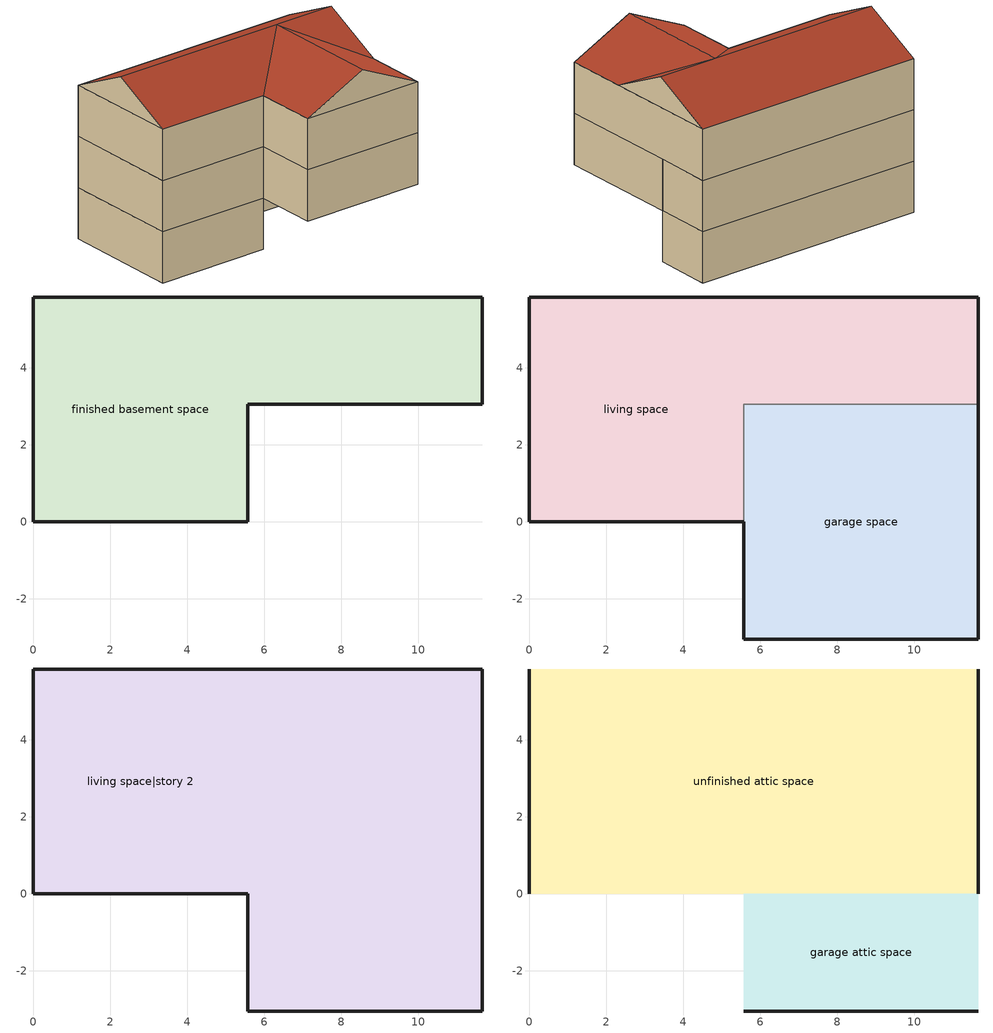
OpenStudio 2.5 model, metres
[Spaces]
finished basement space
 floor ground: 0,0 0,5.84 11.67,5.84 11.67,3.05 5.58,3.05 5.58,0 z-2.44
 wall ground: 0,5.84 0,0 5.58,0 5.58,3.05 11.67,3.05 11.67,5.84 0,5.84 z-2.44:0
garage space
 floor ground: 5.58,-3.05 5.58,3.05 11.67,3.05 11.67,-3.05 z0
 wall outside: 5.58,0 5.58,-3.05 11.67,-3.05 11.67,3.05 z0:2.44
 wall to living space: 11.67,3.05 5.58,3.05 5.58,0 z0:2.44
living space
 floor to finished basement space: 0,0 0,5.84 11.67,5.84 11.67,3.05 5.58,3.05 5.58,0 z0
 wall outside: 11.67,3.05 11.67,5.84 0,5.84 0,0 5.58,0 z0:2.44
living space|story 2
 floor to garage space: 11.67,3.05 11.67,-3.05 5.58,-3.05 5.58,3.05 z2.44
 floor to living space: 11.67,5.84 11.67,3.05 5.58,3.05 5.58,0 0,0 0,5.84 z2.44
 wall outside: 0,5.84 0,0 5.58,0 5.58,-3.05 11.67,-3.05 11.67,5.84 0,5.84 z2.44:4.88
unfinished attic space
 floor to living space|story 2: 11.67,5.84 11.67,0 0,0 0,5.84 z4.88
 wall outside: 0,2.92,6.34 0,5.84,4.88 0,0,4.88; 11.67,2.92,6.34 11.67,0,4.88 11.67,5.84,4.88
 roof outside: 0,2.92,6.34 11.67,2.92,6.34 11.67,5.84,4.88 0,5.84,4.88; 0,2.92,6.34 0,0,4.88 5.58,0,4.88 8.62,2.9,6.33 11.67,0,4.88 11.67,2.92,6.34
garage attic space
 floor to living space|story 2: 5.58,-3.05 5.58,0 11.67,0 11.67,-3.05 z4.88
 wall outside: 5.58,-3.05,4.88 11.67,-3.05,4.88 8.62,-3.05,6.33
 roof outside: 5.58,0,4.88 5.58,-3.05,4.88 8.62,-3.05,6.33 8.62,2.9,6.33; 11.67,0,4.88 8.62,2.9,6.33 8.62,-3.05,6.33 11.67,-3.05,4.88
[Building]
Building: Standards Number of Stories=3; Standards Number of Above Ground Stories=2; Standards Building Type=singlefamilydetached; Standards Number of Living Units=1
[ThermalZone] Use Ideal Air Loads=No
living zone; garage zone; unfinished attic zone; finished basement zone
[Sizing:Zone] Zone Cooling Design Supply Air Temperature Input Method=SupplyAirTemperature; Zone Cooling Design Supply Air Temperature {C}=14; Zone Cooling Design Supply Air Temperature Difference {deltaC}=11.11; Zone Heating Design Supply Air Temperature Input Method=SupplyAirTemperature; Zone Heating Design Supply Air Temperature {C}=40; Zone Heating Design Supply Air Temperature Difference {deltaC}=11.11; Zone Cooling Design Supply Air Humidity Ratio {kg-H2O/kg-air}=0.0085; Zone Heating Design Supply Air Humidity Ratio {kg-H2O/kg-air}=0.008; Cooling Design Air Flow Method=DesignDay; Heating Design Air Flow Method=DesignDay; Account for Dedicated Outdoor Air System=No; Dedicated Outdoor Air System Control Strategy=NeutralSupplyAir; Dedicated Outdoor Air Low Setpoint Temperature for Design {C}=autosize; Dedicated Outdoor Air High Setpoint Temperature for Design {C}=autosize
living zone; garage zone; unfinished attic zone; finished basement zone
[Space]
Name | Space Type | Thermal Zone | Building Unit
garage space | Space Type 1 | garage zone
living space; living space|story 2 | Space Type 2 | living zone | unit 1
unfinished attic space; garage attic space | Space Type 3 | unfinished attic zone
finished basement space | Space Type 4 | finished basement zone | unit 1
[SpaceType]
Name | Standards Space Type
Space Type 1 | garage
Space Type 2 | living
Space Type 3 | unfinished attic
Space Type 4 | finished basement
[BuildingUnit]
unit 1: Building Unit Type=Residential
[ElectricEquipment:Definition]
residential range electric ignition: Design Level Calculation Method=EquipmentLevel; Design Level {W}=35.9069; Fraction Latent=0.3; Fraction Radiant=0.24; Fraction Lost=0.3
[ElectricEquipment]
residential range electric ignition: Electric Equipment Definition=residential range electric ignition; Space or SpaceType=living space|story 2; Schedule=residential range propane schedule
[OtherEquipment:Definition]
residential range propane: Design Level Calculation Method=EquipmentLevel; Design Level {W}=375.952; Fraction Latent=0.2; Fraction Radiant=0.18; Fraction Lost=0.5
[OtherEquipment]
residential range propane: Other Equipment Definition=residential range propane; Space or SpaceType=living space|story 2; Schedule=residential range propane schedule; Fuel Type=PropaneGas
[Schedule:Ruleset]
residential range propane schedule: Default Day Schedule=Schedule Day 1
[Schedule:Day]
Schedule Day 1: 24, 0, 0
residential range propane schedule allday1; residential range propane schedule allday2; residential range propane schedule allday12: 1, 0, 0.0466667, 2, 0, 0.0466667, 3, 0, 0.0266667, 4, 0, 0.0266667, 5, 0, 0.0466667, 6, 0, 0.0733333, 7, 0, 0.166667, 8, 0, 0.28, 9, 0, 0.306667, 10, 0, 0.32, 11, 0, 0.28, 12, 0, 0.333333, 13, 0, 0.38, 14, 0, 0.306667, 15, 0, 0.38, 16, 0, 0.293333, 17, 0, 0.613333, 18, 0, 1, 19, 0, 0.78, 20, 0, 0.4, 21, 0, 0.233333, 22, 0, 0.166667, 23, 0, 0.106667, 24, 0, 0.0733333
residential range propane schedule allday3; residential range propane schedule allday5: 1, 0, 0.0421574, 2, 0, 0.0421574, 3, 0, 0.0240899, 4, 0, 0.0240899, 5, 0, 0.0421574, 6, 0, 0.0662473, 7, 0, 0.150562, 8, 0, 0.252944, 9, 0, 0.277034, 10, 0, 0.289079, 11, 0, 0.252944, 12, 0, 0.301124, 13, 0, 0.343282, 14, 0, 0.277034, 15, 0, 0.343282, 16, 0, 0.264989, 17, 0, 0.554069, 18, 0, 0.903373, 19, 0, 0.704631, 20, 0, 0.361349, 21, 0, 0.210787, 22, 0, 0.150562, 23, 0, 0.0963598, 24, 0, 0.0662473
residential range propane schedule allday4: 1, 0, 0.0419872, 2, 0, 0.0419872, 3, 0, 0.0239927, 4, 0, 0.0239927, 5, 0, 0.0419872, 6, 0, 0.0659799, 7, 0, 0.149954, 8, 0, 0.251923, 9, 0, 0.275916, 10, 0, 0.287912, 11, 0, 0.251923, 12, 0, 0.299909, 13, 0, 0.341896, 14, 0, 0.275916, 15, 0, 0.341896, 16, 0, 0.26392, 17, 0, 0.551832, 18, 0, 0.899727, 19, 0, 0.701787, 20, 0, 0.359891, 21, 0, 0.209936, 22, 0, 0.149954, 23, 0, 0.0959708, 24, 0, 0.0659799
residential range propane schedule allday6; residential range propane schedule allday9: 1, 0, 0.0378608, 2, 0, 0.0378608, 3, 0, 0.0216348, 4, 0, 0.0216348, 5, 0, 0.0378608, 6, 0, 0.0594956, 7, 0, 0.135217, 8, 0, 0.227165, 9, 0, 0.2488, 10, 0, 0.259617, 11, 0, 0.227165, 12, 0, 0.270435, 13, 0, 0.308295, 14, 0, 0.2488, 15, 0, 0.308295, 16, 0, 0.237982, 17, 0, 0.4976, 18, 0, 0.811304, 19, 0, 0.632817, 20, 0, 0.324521, 21, 0, 0.189304, 22, 0, 0.135217, 23, 0, 0.086539, 24, 0, 0.0594956
residential range propane schedule allday7; residential range propane schedule allday8: 1, 0, 0.0381161, 2, 0, 0.0381161, 3, 0, 0.0217806, 4, 0, 0.0217806, 5, 0, 0.0381161, 6, 0, 0.0598967, 7, 0, 0.136129, 8, 0, 0.228696, 9, 0, 0.250477, 10, 0, 0.261367, 11, 0, 0.228696, 12, 0, 0.272258, 13, 0, 0.310374, 14, 0, 0.250477, 15, 0, 0.310374, 16, 0, 0.239587, 17, 0, 0.500954, 18, 0, 0.816773, 19, 0, 0.637083, 20, 0, 0.326709, 21, 0, 0.19058, 22, 0, 0.136129, 23, 0, 0.0871225, 24, 0, 0.0598967
residential range propane schedule allday10; residential range propane schedule allday11: 1, 0, 0.0461562, 2, 0, 0.0461562, 3, 0, 0.026375, 4, 0, 0.026375, 5, 0, 0.0461562, 6, 0, 0.0725311, 7, 0, 0.164844, 8, 0, 0.276937, 9, 0, 0.303312, 10, 0, 0.3165, 11, 0, 0.276937, 12, 0, 0.329687, 13, 0, 0.375843, 14, 0, 0.303312, 15, 0, 0.375843, 16, 0, 0.290125, 17, 0, 0.606624, 18, 0, 0.989061, 19, 0, 0.771468, 20, 0, 0.395624, 21, 0, 0.230781, 22, 0, 0.164844, 23, 0, 0.1055, 24, 0, 0.0725311
[Schedule:Rule] Schedule Ruleset=residential range propane schedule; Apply Sunday=Yes; Apply Monday=Yes; Apply Tuesday=Yes; Apply Wednesday=Yes; Apply Thursday=Yes; Apply Friday=Yes; Apply Saturday=Yes; Date Specification Type=DateRange; Start Day=1
Name | Rule Order | Day Schedule | Start Month | End Month | End Day
residential range propane schedule allday ruleset1 | 11 | residential range propane schedule allday1 | 1 | 1 | 31
residential range propane schedule allday ruleset2 | 10 | residential range propane schedule allday2 | 2 | 2 | 28
residential range propane schedule allday ruleset3 | 9 | residential range propane schedule allday3 | 3 | 3 | 31
residential range propane schedule allday ruleset4 | 8 | residential range propane schedule allday4 | 4 | 4 | 30
residential range propane schedule allday ruleset5 | 7 | residential range propane schedule allday5 | 5 | 5 | 31
residential range propane schedule allday ruleset6 | 6 | residential range propane schedule allday6 | 6 | 6 | 30
residential range propane schedule allday ruleset7 | 5 | residential range propane schedule allday7 | 7 | 7 | 31
residential range propane schedule allday ruleset8 | 4 | residential range propane schedule allday8 | 8 | 8 | 31
residential range propane schedule allday ruleset9 | 3 | residential range propane schedule allday9 | 9 | 9 | 30
residential range propane schedule allday ruleset10 | 2 | residential range propane schedule allday10 | 10 | 10 | 31
residential range propane schedule allday ruleset11 | 1 | residential range propane schedule allday11 | 11 | 11 | 30
residential range propane schedule allday ruleset12 | 0 | residential range propane schedule allday12 | 12 | 12 | 31
